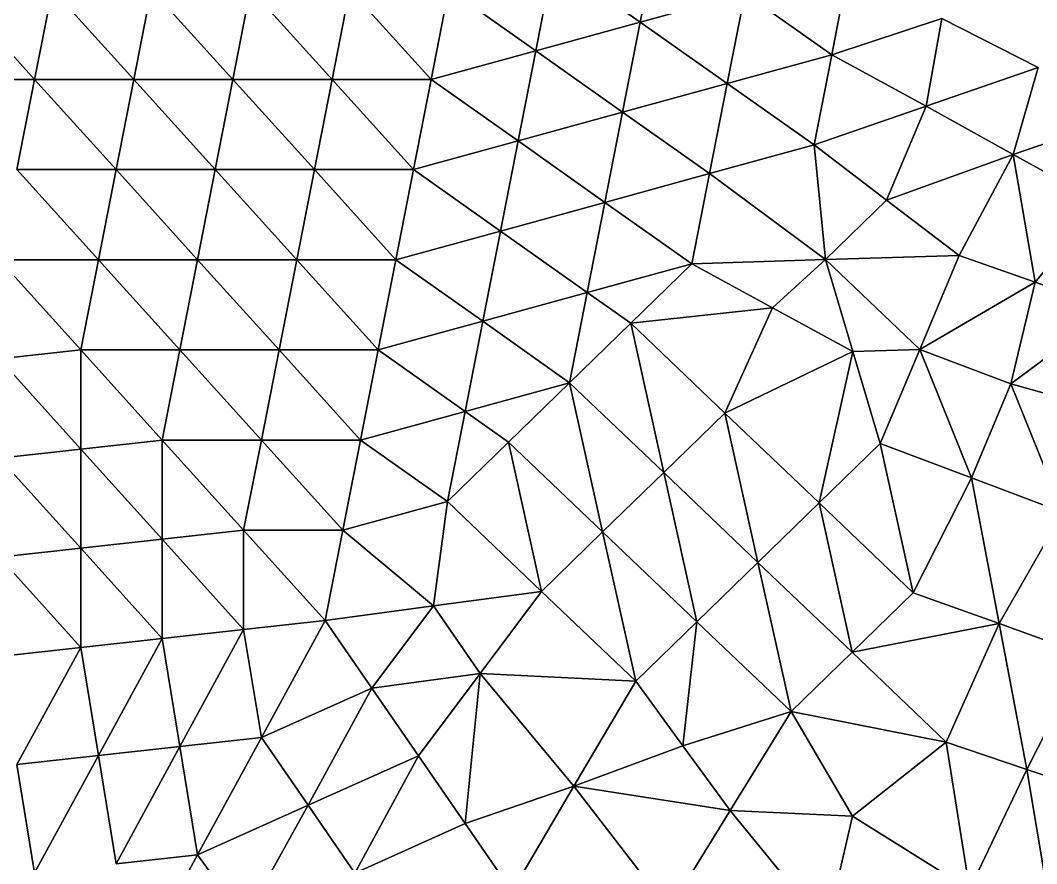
# Model space of a CAD drawing. Extents: x 100 to 350, y 100 to 150.
# Drawn here: x 265.74 to 281.76, y 123.44 to 136.73 of the extents above; entities that cross this region are included whole.
import ezdxf

# ---------------------------------------------------------------- set-up
doc = ezdxf.new("R2010")
doc.units = 0

msp = doc.modelspace()

# ---------------------------------------------------------------- linework, layer by layer
at = {"color": 1}
for p, q in [((275.511212, 136.698797), (275.789652, 138.119425)), ((275.789652, 138.119425), (275.511212, 136.698797)), ((274.141848, 137.666887), (273.863409, 136.246259)), ((273.863409, 136.246259), (274.141848, 137.666887)), ((274.141848, 137.666887), (275.511212, 136.698797)), ((275.511212, 136.698797), (274.141848, 137.666887)), ((278.528381, 136.183246), (278.80682, 137.603873)), ((278.80682, 137.603873), (278.528381, 136.183246)), ((265.965605, 135.79372), (264.681544, 137.214348)), ((264.681544, 137.214348), (265.965605, 135.79372)), ((266.244044, 137.214348), (265.965605, 135.79372)), ((265.965605, 135.79372), (266.244044, 137.214348)), ((267.528105, 135.79372), (266.244044, 137.214348)), ((266.244044, 137.214348), (267.528105, 135.79372)), ((267.528105, 135.79372), (267.806544, 137.214348)), ((267.806544, 137.214348), (267.528105, 135.79372)), ((267.806544, 137.214348), (269.090605, 135.79372)), ((269.090605, 135.79372), (267.806544, 137.214348)), ((269.369044, 137.214348), (269.090605, 135.79372)), ((269.090605, 135.79372), (269.369044, 137.214348)), ((270.653105, 135.79372), (269.369044, 137.214348)), ((269.369044, 137.214348), (270.653105, 135.79372)), ((270.653105, 135.79372), (270.931544, 137.214348)), ((270.931544, 137.214348), (270.653105, 135.79372)), ((270.931544, 137.214348), (272.215605, 135.79372)), ((272.215605, 135.79372), (270.931544, 137.214348)), ((272.215605, 135.79372), (272.494044, 137.214348)), ((272.494044, 137.214348), (272.215605, 135.79372)), ((273.863409, 136.246259), (272.494044, 137.214348)), ((272.494044, 137.214348), (273.863409, 136.246259)), ((275.511212, 136.698797), (277.159016, 137.151335)), ((277.159016, 137.151335), (275.511212, 136.698797)), ((277.159016, 137.151335), (276.880577, 135.730707)), ((276.880577, 135.730707), (277.159016, 137.151335)), ((277.159016, 137.151335), (278.528381, 136.183246)), ((278.528381, 136.183246), (277.159016, 137.151335)), ((273.863409, 136.246259), (275.511212, 136.698797)), ((275.511212, 136.698797), (273.863409, 136.246259)), ((275.511212, 136.698797), (275.232773, 135.278169)), ((275.232773, 135.278169), (275.511212, 136.698797)), ((276.880577, 135.730707), (275.511212, 136.698797)), ((275.511212, 136.698797), (276.880577, 135.730707)), ((280.264548, 136.754003), (278.528381, 136.183246)), ((278.528381, 136.183246), (280.264548, 136.754003)), ((280.015563, 135.372781), (280.264548, 136.754003)), ((280.264548, 136.754003), (280.015563, 135.372781)), ((280.264548, 136.754003), (281.781184, 135.982945)), ((281.781184, 135.982945), (280.264548, 136.754003)), ((273.863409, 136.246259), (272.215605, 135.79372)), ((272.215605, 135.79372), (273.863409, 136.246259)), ((273.863409, 136.246259), (273.584969, 134.825631)), ((273.584969, 134.825631), (273.863409, 136.246259)), ((275.232773, 135.278169), (273.863409, 136.246259)), ((273.863409, 136.246259), (275.232773, 135.278169)), ((276.880577, 135.730707), (278.528381, 136.183246)), ((278.528381, 136.183246), (276.880577, 135.730707)), ((278.528381, 136.183246), (278.249941, 134.762618)), ((278.249941, 134.762618), (278.528381, 136.183246)), ((278.528381, 136.183246), (280.015563, 135.372781)), ((280.015563, 135.372781), (278.528381, 136.183246)), ((281.781184, 135.982945), (280.015563, 135.372781)), ((280.015563, 135.372781), (281.781184, 135.982945)), ((281.781184, 135.982945), (281.389724, 134.610789)), ((281.389724, 134.610789), (281.781184, 135.982945)), ((264.403105, 135.79372), (265.965605, 135.79372)), ((265.965605, 135.79372), (264.403105, 135.79372)), ((265.687165, 134.373092), (265.965605, 135.79372)), ((265.965605, 135.79372), (265.687165, 134.373092)), ((267.528105, 135.79372), (265.965605, 135.79372)), ((265.965605, 135.79372), (267.249665, 134.373092)), ((267.249665, 134.373092), (265.965605, 135.79372)), ((265.965605, 135.79372), (267.528105, 135.79372)), ((267.249665, 134.373092), (267.528105, 135.79372)), ((267.528105, 135.79372), (267.249665, 134.373092)), ((268.812165, 134.373092), (267.528105, 135.79372)), ((267.528105, 135.79372), (268.812165, 134.373092)), ((269.090605, 135.79372), (267.528105, 135.79372)), ((267.528105, 135.79372), (269.090605, 135.79372)), ((268.812165, 134.373092), (269.090605, 135.79372)), ((269.090605, 135.79372), (268.812165, 134.373092)), ((270.653105, 135.79372), (269.090605, 135.79372)), ((269.090605, 135.79372), (270.374665, 134.373092)), ((270.374665, 134.373092), (269.090605, 135.79372)), ((269.090605, 135.79372), (270.653105, 135.79372)), ((270.374665, 134.373092), (270.653105, 135.79372)), ((270.653105, 135.79372), (270.374665, 134.373092)), ((271.937165, 134.373092), (270.653105, 135.79372)), ((270.653105, 135.79372), (271.937165, 134.373092)), ((272.215605, 135.79372), (270.653105, 135.79372)), ((270.653105, 135.79372), (272.215605, 135.79372)), ((272.215605, 135.79372), (271.937165, 134.373092)), ((271.937165, 134.373092), (272.215605, 135.79372)), ((272.215605, 135.79372), (273.584969, 134.825631)), ((273.584969, 134.825631), (272.215605, 135.79372)), ((275.232773, 135.278169), (276.880577, 135.730707)), ((276.880577, 135.730707), (275.232773, 135.278169)), ((276.880577, 135.730707), (276.602137, 134.310079)), ((276.602137, 134.310079), (276.880577, 135.730707)), ((278.249941, 134.762618), (276.880577, 135.730707)), ((276.880577, 135.730707), (278.249941, 134.762618)), ((278.249941, 134.762618), (280.015563, 135.372781)), ((280.015563, 135.372781), (278.249941, 134.762618)), ((280.015563, 135.372781), (279.393264, 133.891473)), ((279.393264, 133.891473), (280.015563, 135.372781)), ((281.389724, 134.610789), (280.015563, 135.372781)), ((280.015563, 135.372781), (281.389724, 134.610789)), ((273.584969, 134.825631), (275.232773, 135.278169)), ((275.232773, 135.278169), (273.584969, 134.825631)), ((275.232773, 135.278169), (274.954333, 133.857541)), ((274.954333, 133.857541), (275.232773, 135.278169)), ((276.602137, 134.310079), (275.232773, 135.278169)), ((275.232773, 135.278169), (276.602137, 134.310079)), ((281.389724, 134.610789), (283.155345, 135.220953)), ((283.155345, 135.220953), (281.389724, 134.610789)), ((271.937165, 134.373092), (273.584969, 134.825631)), ((273.584969, 134.825631), (271.937165, 134.373092)), ((273.584969, 134.825631), (273.306529, 133.405003)), ((273.306529, 133.405003), (273.584969, 134.825631)), ((273.584969, 134.825631), (274.954333, 133.857541)), ((274.954333, 133.857541), (273.584969, 134.825631)), ((278.249941, 134.762618), (276.602137, 134.310079)), ((276.602137, 134.310079), (278.249941, 134.762618)), ((278.430143, 132.95489), (278.249941, 134.762618)), ((279.393264, 133.891473), (278.249941, 134.762618)), ((278.249941, 134.762618), (278.430143, 132.95489)), ((278.249941, 134.762618), (279.393264, 133.891473)), ((281.389724, 134.610789), (279.393264, 133.891473)), ((279.393264, 133.891473), (281.389724, 134.610789)), ((281.389724, 134.610789), (280.536588, 133.020328)), ((280.536588, 133.020328), (281.389724, 134.610789)), ((281.735126, 132.599699), (281.389724, 134.610789)), ((281.389724, 134.610789), (282.763885, 133.848797)), ((282.763885, 133.848797), (281.389724, 134.610789)), ((281.389724, 134.610789), (281.735126, 132.599699)), ((265.687165, 134.373092), (266.971226, 132.952464)), ((267.249665, 134.373092), (265.687165, 134.373092)), ((266.971226, 132.952464), (265.687165, 134.373092)), ((265.687165, 134.373092), (267.249665, 134.373092)), ((267.249665, 134.373092), (266.971226, 132.952464)), ((266.971226, 132.952464), (267.249665, 134.373092)), ((268.533726, 132.952464), (267.249665, 134.373092)), ((268.812165, 134.373092), (267.249665, 134.373092)), ((267.249665, 134.373092), (268.533726, 132.952464)), ((267.249665, 134.373092), (268.812165, 134.373092)), ((268.533726, 132.952464), (268.812165, 134.373092)), ((268.812165, 134.373092), (268.533726, 132.952464)), ((270.096226, 132.952464), (268.812165, 134.373092)), ((268.812165, 134.373092), (270.374665, 134.373092)), ((270.374665, 134.373092), (268.812165, 134.373092)), ((268.812165, 134.373092), (270.096226, 132.952464)), ((270.096226, 132.952464), (270.374665, 134.373092)), ((270.374665, 134.373092), (270.096226, 132.952464)), ((271.937165, 134.373092), (270.374665, 134.373092)), ((270.374665, 134.373092), (271.658726, 132.952464)), ((270.374665, 134.373092), (271.937165, 134.373092)), ((271.658726, 132.952464), (270.374665, 134.373092)), ((271.658726, 132.952464), (271.937165, 134.373092)), ((271.937165, 134.373092), (271.658726, 132.952464)), ((273.306529, 133.405003), (271.937165, 134.373092)), ((271.937165, 134.373092), (273.306529, 133.405003)), ((274.954333, 133.857541), (276.602137, 134.310079)), ((276.602137, 134.310079), (274.954333, 133.857541)), ((276.323698, 132.889451), (276.602137, 134.310079)), ((276.602137, 134.310079), (276.323698, 132.889451)), ((276.602137, 134.310079), (278.430143, 132.95489)), ((278.430143, 132.95489), (276.602137, 134.310079)), ((274.954333, 133.857541), (273.306529, 133.405003)), ((273.306529, 133.405003), (274.954333, 133.857541)), ((274.675894, 132.436913), (274.954333, 133.857541)), ((274.954333, 133.857541), (274.675894, 132.436913)), ((274.954333, 133.857541), (276.323698, 132.889451)), ((276.323698, 132.889451), (274.954333, 133.857541)), ((279.393264, 133.891473), (278.430143, 132.95489)), ((278.430143, 132.95489), (279.393264, 133.891473)), ((280.536588, 133.020328), (279.393264, 133.891473)), ((279.393264, 133.891473), (280.536588, 133.020328)), ((282.763885, 133.848797), (281.735126, 132.599699)), ((281.735126, 132.599699), (282.763885, 133.848797)), ((271.658726, 132.952464), (273.306529, 133.405003)), ((273.306529, 133.405003), (271.658726, 132.952464)), ((273.306529, 133.405003), (273.02809, 131.984375)), ((273.02809, 131.984375), (273.306529, 133.405003)), ((274.675894, 132.436913), (273.306529, 133.405003)), ((273.306529, 133.405003), (274.675894, 132.436913)), ((265.408726, 132.952464), (266.971226, 132.952464)), ((266.971226, 132.952464), (265.408726, 132.952464)), ((265.408726, 132.952464), (266.692786, 131.531836)), ((266.692786, 131.531836), (265.408726, 132.952464)), ((266.971226, 132.952464), (266.692786, 131.531836)), ((266.692786, 131.531836), (266.971226, 132.952464)), ((266.971226, 132.952464), (268.533726, 132.952464)), ((268.255286, 131.531836), (266.971226, 132.952464)), ((268.533726, 132.952464), (266.971226, 132.952464)), ((266.971226, 132.952464), (268.255286, 131.531836)), ((268.255286, 131.531836), (268.533726, 132.952464)), ((268.533726, 132.952464), (268.255286, 131.531836)), ((270.096226, 132.952464), (268.533726, 132.952464)), ((268.533726, 132.952464), (269.817786, 131.531836)), ((268.533726, 132.952464), (270.096226, 132.952464)), ((269.817786, 131.531836), (268.533726, 132.952464)), ((269.817786, 131.531836), (270.096226, 132.952464)), ((270.096226, 132.952464), (269.817786, 131.531836)), ((271.380286, 131.531836), (270.096226, 132.952464)), ((270.096226, 132.952464), (271.380286, 131.531836)), ((271.658726, 132.952464), (270.096226, 132.952464)), ((270.096226, 132.952464), (271.658726, 132.952464)), ((271.658726, 132.952464), (271.380286, 131.531836)), ((271.380286, 131.531836), (271.658726, 132.952464)), ((273.02809, 131.984375), (271.658726, 132.952464)), ((271.658726, 132.952464), (273.02809, 131.984375)), ((278.430143, 132.95489), (276.323698, 132.889451)), ((276.323698, 132.889451), (278.430143, 132.95489)), ((277.592382, 132.197876), (278.430143, 132.95489)), ((278.430143, 132.95489), (277.592382, 132.197876)), ((278.430143, 132.95489), (280.536588, 133.020328)), ((280.536588, 133.020328), (278.430143, 132.95489)), ((279.91429, 131.539019), (278.430143, 132.95489)), ((278.430143, 132.95489), (278.861067, 131.5063)), ((278.430143, 132.95489), (279.91429, 131.539019)), ((278.861067, 131.5063), (278.430143, 132.95489)), ((279.91429, 131.539019), (280.536588, 133.020328)), ((280.536588, 133.020328), (279.91429, 131.539019)), ((280.536588, 133.020328), (281.735126, 132.599699)), ((281.735126, 132.599699), (280.536588, 133.020328)), ((276.323698, 132.889451), (274.675894, 132.436913)), ((274.675894, 132.436913), (276.323698, 132.889451)), ((275.360576, 131.952868), (276.323698, 132.889451)), ((276.323698, 132.889451), (275.360576, 131.952868)), ((276.323698, 132.889451), (277.592382, 132.197876)), ((277.592382, 132.197876), (276.323698, 132.889451)), ((281.735126, 132.599699), (279.91429, 131.539019)), ((279.91429, 131.539019), (281.735126, 132.599699)), ((281.735126, 132.599699), (281.351501, 130.997414)), ((281.351501, 130.997414), (281.735126, 132.599699)), ((282.933665, 132.179071), (281.735126, 132.599699)), ((281.735126, 132.599699), (282.933665, 132.179071)), ((273.02809, 131.984375), (274.675894, 132.436913)), ((274.675894, 132.436913), (273.02809, 131.984375)), ((274.397454, 131.016285), (274.675894, 132.436913)), ((274.675894, 132.436913), (274.397454, 131.016285)), ((274.675894, 132.436913), (275.360576, 131.952868)), ((275.360576, 131.952868), (274.675894, 132.436913)), ((277.592382, 132.197876), (275.360576, 131.952868)), ((275.360576, 131.952868), (277.592382, 132.197876)), ((276.844723, 130.536998), (277.592382, 132.197876)), ((277.592382, 132.197876), (276.844723, 130.536998)), ((277.592382, 132.197876), (278.861067, 131.5063)), ((278.861067, 131.5063), (277.592382, 132.197876)), ((282.933665, 132.179071), (281.351501, 130.997414)), ((281.351501, 130.997414), (282.933665, 132.179071)), ((271.380286, 131.531836), (273.02809, 131.984375)), ((273.02809, 131.984375), (271.380286, 131.531836)), ((273.02809, 131.984375), (272.74965, 130.563747)), ((272.74965, 130.563747), (273.02809, 131.984375)), ((274.397454, 131.016285), (273.02809, 131.984375)), ((273.02809, 131.984375), (274.397454, 131.016285)), ((275.360576, 131.952868), (274.397454, 131.016285)), ((274.397454, 131.016285), (275.360576, 131.952868)), ((275.360576, 131.952868), (276.844723, 130.536998)), ((275.881601, 129.600415), (275.360576, 131.952868)), ((276.844723, 130.536998), (275.360576, 131.952868)), ((275.360576, 131.952868), (275.881601, 129.600415)), ((266.692786, 131.531836), (265.408726, 131.389964)), ((265.408726, 131.389964), (266.692786, 131.531836)), ((268.255286, 131.531836), (266.692786, 131.531836)), ((266.692786, 131.531836), (267.976846, 130.111208)), ((266.692786, 129.969336), (266.692786, 131.531836)), ((266.692786, 131.531836), (268.255286, 131.531836)), ((267.976846, 130.111208), (266.692786, 131.531836)), ((266.692786, 131.531836), (266.692786, 129.969336)), ((267.976846, 130.111208), (268.255286, 131.531836)), ((268.255286, 131.531836), (267.976846, 130.111208)), ((269.539346, 130.111208), (268.255286, 131.531836)), ((268.255286, 131.531836), (269.539346, 130.111208)), ((269.817786, 131.531836), (268.255286, 131.531836)), ((268.255286, 131.531836), (269.817786, 131.531836)), ((269.539346, 130.111208), (269.817786, 131.531836)), ((269.817786, 131.531836), (269.539346, 130.111208)), ((271.380286, 131.531836), (269.817786, 131.531836)), ((269.817786, 131.531836), (271.101846, 130.111208)), ((269.817786, 131.531836), (271.380286, 131.531836)), ((271.101846, 130.111208), (269.817786, 131.531836)), ((271.101846, 130.111208), (271.380286, 131.531836)), ((271.380286, 131.531836), (271.101846, 130.111208)), ((272.74965, 130.563747), (271.380286, 131.531836)), ((271.380286, 131.531836), (272.74965, 130.563747)), ((278.861067, 131.5063), (276.844723, 130.536998)), ((276.844723, 130.536998), (278.861067, 131.5063)), ((278.861067, 131.5063), (278.32887, 129.121128)), ((278.32887, 129.121128), (278.861067, 131.5063)), ((278.861067, 131.5063), (279.91429, 131.539019)), ((279.91429, 131.539019), (278.861067, 131.5063)), ((279.291992, 130.057711), (278.861067, 131.5063)), ((278.861067, 131.5063), (279.291992, 130.057711)), ((279.91429, 131.539019), (279.291992, 130.057711)), ((279.291992, 130.057711), (279.91429, 131.539019)), ((280.729203, 129.516105), (279.91429, 131.539019)), ((279.91429, 131.539019), (281.351501, 130.997414)), ((281.351501, 130.997414), (279.91429, 131.539019)), ((279.91429, 131.539019), (280.729203, 129.516105)), ((265.408726, 131.389964), (266.692786, 129.969336)), ((266.692786, 129.969336), (265.408726, 131.389964)), ((272.74965, 130.563747), (274.397454, 131.016285)), ((274.397454, 131.016285), (272.74965, 130.563747)), ((274.397454, 131.016285), (273.434333, 130.079702)), ((273.434333, 130.079702), (274.397454, 131.016285)), ((275.881601, 129.600415), (274.397454, 131.016285)), ((274.397454, 131.016285), (274.918479, 128.663832)), ((274.918479, 128.663832), (274.397454, 131.016285)), ((274.397454, 131.016285), (275.881601, 129.600415)), ((281.351501, 130.997414), (280.729203, 129.516105)), ((280.729203, 129.516105), (281.351501, 130.997414)), ((281.351501, 130.997414), (283.103445, 130.509345)), ((283.103445, 130.509345), (281.351501, 130.997414)), ((281.351501, 130.997414), (282.166415, 128.9745)), ((282.166415, 128.9745), (281.351501, 130.997414)), ((271.101846, 130.111208), (272.74965, 130.563747)), ((272.74965, 130.563747), (271.101846, 130.111208)), ((272.471211, 129.143119), (272.74965, 130.563747)), ((272.74965, 130.563747), (272.471211, 129.143119)), ((272.74965, 130.563747), (273.434333, 130.079702)), ((273.434333, 130.079702), (272.74965, 130.563747)), ((275.881601, 129.600415), (276.844723, 130.536998)), ((276.844723, 130.536998), (275.881601, 129.600415)), ((276.844723, 130.536998), (278.32887, 129.121128)), ((278.32887, 129.121128), (276.844723, 130.536998)), ((276.844723, 130.536998), (277.365748, 128.184544)), ((277.365748, 128.184544), (276.844723, 130.536998)), ((267.976846, 130.111208), (266.692786, 129.969336)), ((266.692786, 129.969336), (267.976846, 130.111208)), ((269.539346, 130.111208), (267.976846, 130.111208)), ((267.976846, 130.111208), (269.260907, 128.69058)), ((269.260907, 128.69058), (267.976846, 130.111208)), ((267.976846, 130.111208), (267.976846, 128.548708)), ((267.976846, 130.111208), (269.539346, 130.111208)), ((267.976846, 128.548708), (267.976846, 130.111208)), ((269.260907, 128.69058), (269.539346, 130.111208)), ((269.539346, 130.111208), (269.260907, 128.69058)), ((270.823407, 128.69058), (269.539346, 130.111208)), ((269.539346, 130.111208), (270.823407, 128.69058)), ((271.101846, 130.111208), (269.539346, 130.111208)), ((269.539346, 130.111208), (271.101846, 130.111208)), ((270.823407, 128.69058), (271.101846, 130.111208)), ((271.101846, 130.111208), (270.823407, 128.69058)), ((271.101846, 130.111208), (272.471211, 129.143119)), ((272.471211, 129.143119), (271.101846, 130.111208)), ((273.434333, 130.079702), (272.471211, 129.143119)), ((272.471211, 129.143119), (273.434333, 130.079702)), ((273.434333, 130.079702), (273.955358, 127.727248)), ((274.918479, 128.663832), (273.434333, 130.079702)), ((273.434333, 130.079702), (274.918479, 128.663832)), ((273.955358, 127.727248), (273.434333, 130.079702)), ((279.291992, 130.057711), (278.32887, 129.121128)), ((278.32887, 129.121128), (279.291992, 130.057711)), ((279.291992, 130.057711), (280.729203, 129.516105)), ((279.813017, 127.705257), (279.291992, 130.057711)), ((280.729203, 129.516105), (279.291992, 130.057711)), ((279.291992, 130.057711), (279.813017, 127.705257)), ((266.692786, 129.969336), (265.408726, 129.827464)), ((265.408726, 129.827464), (266.692786, 129.969336)), ((266.692786, 128.406836), (266.692786, 129.969336)), ((266.692786, 129.969336), (267.976846, 128.548708)), ((266.692786, 129.969336), (266.692786, 128.406836)), ((267.976846, 128.548708), (266.692786, 129.969336)), ((266.692786, 128.406836), (265.408726, 129.827464)), ((265.408726, 129.827464), (266.692786, 128.406836)), ((274.918479, 128.663832), (275.881601, 129.600415)), ((275.881601, 129.600415), (274.918479, 128.663832)), ((276.402626, 127.247961), (275.881601, 129.600415)), ((275.881601, 129.600415), (276.402626, 127.247961)), ((277.365748, 128.184544), (275.881601, 129.600415)), ((275.881601, 129.600415), (277.365748, 128.184544)), ((280.729203, 129.516105), (279.813017, 127.705257)), ((279.813017, 127.705257), (280.729203, 129.516105)), ((281.166335, 127.219269), (280.729203, 129.516105)), ((280.729203, 129.516105), (282.166415, 128.9745)), ((282.166415, 128.9745), (280.729203, 129.516105)), ((280.729203, 129.516105), (281.166335, 127.219269)), ((272.471211, 129.143119), (270.823407, 128.69058)), ((270.823407, 128.69058), (272.471211, 129.143119)), ((272.471211, 129.143119), (272.250163, 127.4986)), ((272.250163, 127.4986), (272.471211, 129.143119)), ((273.955358, 127.727248), (272.471211, 129.143119)), ((272.471211, 129.143119), (273.955358, 127.727248)), ((278.32887, 129.121128), (277.365748, 128.184544)), ((277.365748, 128.184544), (278.32887, 129.121128)), ((278.32887, 129.121128), (279.813017, 127.705257)), ((278.849895, 126.768674), (278.32887, 129.121128)), ((279.813017, 127.705257), (278.32887, 129.121128)), ((278.32887, 129.121128), (278.849895, 126.768674)), ((282.166415, 128.9745), (281.166335, 127.219269)), ((281.166335, 127.219269), (282.166415, 128.9745)), ((269.260907, 128.69058), (267.976846, 128.548708)), ((267.976846, 128.548708), (269.260907, 128.69058)), ((269.260907, 127.12808), (269.260907, 128.69058)), ((270.823407, 128.69058), (269.260907, 128.69058)), ((269.260907, 128.69058), (270.544967, 127.269953)), ((269.260907, 128.69058), (270.823407, 128.69058)), ((270.544967, 127.269953), (269.260907, 128.69058)), ((269.260907, 128.69058), (269.260907, 127.12808)), ((270.544967, 127.269953), (270.823407, 128.69058)), ((270.823407, 128.69058), (270.544967, 127.269953)), ((272.250163, 127.4986), (270.823407, 128.69058)), ((270.823407, 128.69058), (272.250163, 127.4986)), ((273.955358, 127.727248), (274.918479, 128.663832)), ((274.918479, 128.663832), (273.955358, 127.727248)), ((276.402626, 127.247961), (274.918479, 128.663832)), ((274.918479, 128.663832), (275.439505, 126.311378)), ((274.918479, 128.663832), (276.402626, 127.247961)), ((275.439505, 126.311378), (274.918479, 128.663832)), ((267.976846, 128.548708), (266.692786, 128.406836)), ((266.692786, 128.406836), (267.976846, 128.548708)), ((267.976846, 128.548708), (269.260907, 127.12808)), ((269.260907, 127.12808), (267.976846, 128.548708)), ((267.976846, 128.548708), (267.976846, 126.986208)), ((267.976846, 126.986208), (267.976846, 128.548708)), ((266.692786, 128.406836), (265.408726, 128.264964)), ((265.408726, 128.264964), (266.692786, 128.406836)), ((266.692786, 126.844336), (266.692786, 128.406836)), ((267.976846, 126.986208), (266.692786, 128.406836)), ((266.692786, 128.406836), (266.692786, 126.844336)), ((266.692786, 128.406836), (267.976846, 126.986208)), ((265.408726, 128.264964), (266.692786, 126.844336)), ((266.692786, 126.844336), (265.408726, 128.264964)), ((276.402626, 127.247961), (277.365748, 128.184544)), ((277.365748, 128.184544), (276.402626, 127.247961)), ((278.849895, 126.768674), (277.365748, 128.184544)), ((277.365748, 128.184544), (277.886773, 125.832091)), ((277.365748, 128.184544), (278.849895, 126.768674)), ((277.886773, 125.832091), (277.365748, 128.184544)), ((272.250163, 127.4986), (273.955358, 127.727248)), ((273.955358, 127.727248), (272.250163, 127.4986)), ((273.955358, 127.727248), (272.986093, 126.431214)), ((272.986093, 126.431214), (273.955358, 127.727248)), ((275.439505, 126.311378), (273.955358, 127.727248)), ((273.955358, 127.727248), (275.439505, 126.311378)), ((279.813017, 127.705257), (278.849895, 126.768674)), ((278.849895, 126.768674), (279.813017, 127.705257)), ((279.813017, 127.705257), (281.166335, 127.219269)), ((281.166335, 127.219269), (279.813017, 127.705257)), ((270.544967, 127.269953), (272.250163, 127.4986)), ((272.250163, 127.4986), (270.544967, 127.269953)), ((272.250163, 127.4986), (271.280898, 126.202566)), ((271.280898, 126.202566), (272.250163, 127.4986)), ((272.986093, 126.431214), (272.250163, 127.4986)), ((272.250163, 127.4986), (272.986093, 126.431214)), ((269.260907, 127.12808), (270.544967, 127.269953)), ((270.544967, 127.269953), (269.260907, 127.12808)), ((270.544967, 127.269953), (269.539346, 125.423708)), ((269.539346, 125.423708), (270.544967, 127.269953)), ((271.280898, 126.202566), (270.544967, 127.269953)), ((270.544967, 127.269953), (271.280898, 126.202566)), ((275.439505, 126.311378), (276.402626, 127.247961)), ((276.402626, 127.247961), (275.439505, 126.311378)), ((276.182988, 125.291681), (276.402626, 127.247961)), ((276.402626, 127.247961), (276.182988, 125.291681)), ((276.402626, 127.247961), (277.886773, 125.832091)), ((277.886773, 125.832091), (276.402626, 127.247961)), ((278.849895, 126.768674), (281.166335, 127.219269)), ((281.166335, 127.219269), (278.849895, 126.768674)), ((281.166335, 127.219269), (280.334042, 125.352804)), ((280.334042, 125.352804), (281.166335, 127.219269)), ((281.603466, 124.922432), (281.166335, 127.219269)), ((282.519653, 126.73328), (281.166335, 127.219269)), ((281.166335, 127.219269), (281.603466, 124.922432)), ((281.166335, 127.219269), (282.519653, 126.73328)), ((267.976846, 126.986208), (269.260907, 127.12808)), ((269.260907, 127.12808), (267.976846, 126.986208)), ((268.255286, 125.281836), (269.260907, 127.12808)), ((269.260907, 127.12808), (268.255286, 125.281836)), ((269.539346, 125.423708), (269.260907, 127.12808)), ((269.260907, 127.12808), (269.539346, 125.423708)), ((266.692786, 126.844336), (267.976846, 126.986208)), ((267.976846, 126.986208), (266.692786, 126.844336)), ((267.976846, 126.986208), (266.971226, 125.139964)), ((266.971226, 125.139964), (267.976846, 126.986208)), ((268.255286, 125.281836), (267.976846, 126.986208)), ((267.976846, 126.986208), (268.255286, 125.281836)), ((266.692786, 126.844336), (265.408726, 126.702464)), ((265.408726, 126.702464), (266.692786, 126.844336)), ((265.687165, 124.998092), (266.692786, 126.844336)), ((266.692786, 126.844336), (265.687165, 124.998092)), ((266.971226, 125.139964), (266.692786, 126.844336)), ((266.692786, 126.844336), (266.971226, 125.139964)), ((277.886773, 125.832091), (278.849895, 126.768674)), ((278.849895, 126.768674), (277.886773, 125.832091)), ((280.334042, 125.352804), (278.849895, 126.768674)), ((278.849895, 126.768674), (280.334042, 125.352804)), ((281.603466, 124.922432), (282.519653, 126.73328)), ((282.519653, 126.73328), (281.603466, 124.922432)), ((271.280898, 126.202566), (272.986093, 126.431214)), ((272.986093, 126.431214), (271.280898, 126.202566)), ((272.986093, 126.431214), (272.016828, 125.135179)), ((272.016828, 125.135179), (272.986093, 126.431214)), ((272.752759, 124.067792), (272.986093, 126.431214)), ((272.986093, 126.431214), (272.752759, 124.067792)), ((272.986093, 126.431214), (275.439505, 126.311378)), ((272.986093, 126.431214), (274.464097, 124.655892)), ((275.439505, 126.311378), (272.986093, 126.431214)), ((274.464097, 124.655892), (272.986093, 126.431214)), ((274.464097, 124.655892), (275.439505, 126.311378)), ((275.439505, 126.311378), (274.464097, 124.655892)), ((275.439505, 126.311378), (276.182988, 125.291681)), ((276.182988, 125.291681), (275.439505, 126.311378)), ((271.280898, 126.202566), (269.539346, 125.423708)), ((269.539346, 125.423708), (271.280898, 126.202566)), ((270.275277, 124.356322), (271.280898, 126.202566)), ((271.280898, 126.202566), (270.275277, 124.356322)), ((271.280898, 126.202566), (272.016828, 125.135179)), ((272.016828, 125.135179), (271.280898, 126.202566)), ((277.886773, 125.832091), (276.182988, 125.291681)), ((276.182988, 125.291681), (277.886773, 125.832091)), ((277.886773, 125.832091), (276.926472, 124.271984)), ((276.926472, 124.271984), (277.886773, 125.832091)), ((278.858176, 124.183223), (277.886773, 125.832091)), ((277.886773, 125.832091), (280.334042, 125.352804)), ((280.334042, 125.352804), (277.886773, 125.832091)), ((277.886773, 125.832091), (278.858176, 124.183223)), ((268.255286, 125.281836), (269.539346, 125.423708)), ((269.539346, 125.423708), (268.255286, 125.281836)), ((269.539346, 125.423708), (268.533726, 123.577464)), ((268.533726, 123.577464), (269.539346, 125.423708)), ((269.539346, 125.423708), (270.275277, 124.356322)), ((270.275277, 124.356322), (269.539346, 125.423708)), ((266.971226, 125.139964), (268.255286, 125.281836)), ((268.255286, 125.281836), (266.971226, 125.139964)), ((267.249665, 123.435592), (268.255286, 125.281836)), ((268.255286, 125.281836), (267.249665, 123.435592)), ((268.533726, 123.577464), (268.255286, 125.281836)), ((268.255286, 125.281836), (268.533726, 123.577464)), ((276.182988, 125.291681), (274.464097, 124.655892)), ((274.464097, 124.655892), (276.182988, 125.291681)), ((276.926472, 124.271984), (276.182988, 125.291681)), ((276.182988, 125.291681), (276.926472, 124.271984)), ((278.858176, 124.183223), (280.334042, 125.352804)), ((280.334042, 125.352804), (278.858176, 124.183223)), ((280.334042, 125.352804), (281.603466, 124.922432)), ((281.603466, 124.922432), (280.334042, 125.352804)), ((280.334042, 125.352804), (280.699942, 123.035889)), ((280.699942, 123.035889), (280.334042, 125.352804)), ((266.971226, 125.139964), (265.687165, 124.998092)), ((265.687165, 124.998092), (266.971226, 125.139964)), ((265.965605, 123.29372), (266.971226, 125.139964)), ((266.971226, 125.139964), (265.965605, 123.29372)), ((266.971226, 125.139964), (267.249665, 123.435592)), ((267.249665, 123.435592), (266.971226, 125.139964)), ((272.016828, 125.135179), (270.275277, 124.356322)), ((270.275277, 124.356322), (272.016828, 125.135179)), ((271.011207, 123.288935), (272.016828, 125.135179)), ((272.016828, 125.135179), (271.011207, 123.288935)), ((272.016828, 125.135179), (272.752759, 124.067792)), ((272.752759, 124.067792), (272.016828, 125.135179)), ((265.965605, 123.29372), (265.687165, 124.998092)), ((265.687165, 124.998092), (265.965605, 123.29372)), ((280.699942, 123.035889), (281.603466, 124.922432)), ((281.603466, 124.922432), (280.699942, 123.035889)), ((281.603466, 124.922432), (282.006897, 122.514909)), ((282.87289, 124.49206), (281.603466, 124.922432)), ((281.603466, 124.922432), (282.87289, 124.49206)), ((282.006897, 122.514909), (281.603466, 124.922432)), ((274.464097, 124.655892), (272.752759, 124.067792)), ((272.752759, 124.067792), (274.464097, 124.655892)), ((274.464097, 124.655892), (273.488689, 123.000406)), ((273.488689, 123.000406), (274.464097, 124.655892)), ((276.926472, 124.271984), (274.464097, 124.655892)), ((274.464097, 124.655892), (275.966171, 122.711876)), ((274.464097, 124.655892), (276.926472, 124.271984)), ((275.966171, 122.711876), (274.464097, 124.655892)), ((270.275277, 124.356322), (268.533726, 123.577464)), ((268.533726, 123.577464), (270.275277, 124.356322)), ((269.277209, 122.557767), (270.275277, 124.356322)), ((270.275277, 124.356322), (269.277209, 122.557767)), ((270.275277, 124.356322), (271.011207, 123.288935)), ((271.011207, 123.288935), (270.275277, 124.356322)), ((275.966171, 122.711876), (276.926472, 124.271984)), ((276.926472, 124.271984), (275.966171, 122.711876)), ((276.926472, 124.271984), (278.858176, 124.183223)), ((278.443652, 122.423347), (276.926472, 124.271984)), ((278.858176, 124.183223), (276.926472, 124.271984)), ((276.926472, 124.271984), (278.443652, 122.423347)), ((278.858176, 124.183223), (278.443652, 122.423347)), ((278.443652, 122.423347), (278.858176, 124.183223)), ((280.699942, 123.035889), (278.858176, 124.183223)), ((278.858176, 124.183223), (280.699942, 123.035889)), ((272.752759, 124.067792), (271.011207, 123.288935)), ((271.011207, 123.288935), (272.752759, 124.067792)), ((273.488689, 123.000406), (272.752759, 124.067792)), ((272.752759, 124.067792), (273.488689, 123.000406)), ((268.533726, 123.577464), (267.249665, 123.435592)), ((267.249665, 123.435592), (268.533726, 123.577464)), ((267.528105, 121.73122), (268.533726, 123.577464)), ((268.533726, 123.577464), (267.528105, 121.73122)), ((268.533726, 123.577464), (269.277209, 122.557767)), ((269.277209, 122.557767), (268.533726, 123.577464))]:
    msp.add_line(p, q, dxfattribs=at)

doc.saveas('drawing.dxf')
